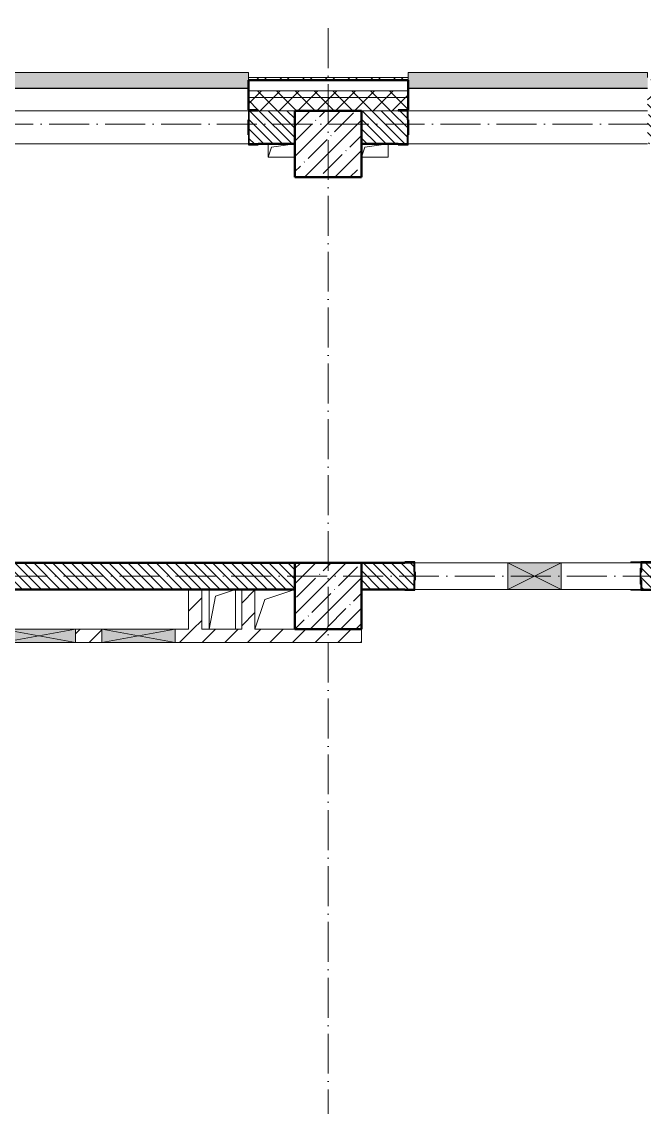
# Model space of a CAD drawing. Header units: millimetres. Extents: x 2294 to 908349, y -83289 to 219220.
# Drawn here: x 67860 to 72538, y 8011 to 16176 of the extents above; entities that cross this region are included whole.
import ezdxf

# ---------------------------------------------------------------- set-up
doc = ezdxf.new("R2010")
doc.units = ezdxf.units.MM
doc.linetypes.add('50_200_ШТРИХ_1Т_ш5_п1_п1_', pattern=[700, 500, -100, 0, -100])
for name, color, linetype, lineweight in [('A-DETL-GENF-OTLN', 7, 'Continuous', 9), ('A-FLOR-____-OTLN', 7, 'Continuous', 9), ('A-GENM-____-MCUT', 7, 'Continuous', 25), ('A-GENM-____-OTLN', 7, 'Continuous', 9), ('A-GENM-____-OTLN-1', 7, 'Continuous', 25), ('A-GLAZ-____-OTLN', 7, 'Continuous', 9), ('A-WALL-____-MCUT-2', 7, 'Continuous', 50), ('A-WALL-____-MCUT-3', 7, 'Continuous', 9), ('A-WALL-____-OTLN', 7, 'Continuous', 9), ('A-WALL-____-PATT-1', 7, 'Continuous', 9), ('A-WALL-FNSH-MCUT-1', 7, 'Continuous', 9), ('I-WALL-____-OTLN', 7, 'Continuous', 9), ('S-COLS-____-MCUT', 7, 'Continuous', 50), ('S-COLS-____-OTLN', 7, 'Continuous', 9), ('S-GRID-____-OTLN-1', 7, '50_200_ШТРИХ_1Т_ш5_п1_п1_', 9)]:
    doc.layers.add(name, color=color, linetype=linetype, lineweight=lineweight)
doc.layers.add('A-GLAZ-____-OTLN-1', color=7, linetype='Continuous', lineweight=9, true_color=0xc0c0c0)
pattern_1 = [(45, (7562.79, 6025.28), (-70.71068, 70.71068), []), (135, (7562.79, 6025.28), (-70.71068, -70.71068), [])]
pattern_2 = [(135, (7562.787, 6025.276), (-35.35534, -35.35534), [])]
pattern_3 = [(45, (7562.79, 6025.28), (-84.85281, 84.85281), [])]

# ---------------------------------------------------------------- blocks, each defined once
blk = doc.blocks.new('BSC_Колонна _Прямоугольная - 500х500-V92-АР1_План отверстий 2 этажа в осях 1-64_А-ГГ')
at = {"layer": 'S-COLS-____-OTLN'}
h = blk.add_hatch(dxfattribs=at)
h.set_pattern_fill('FP_121', color=256, style=0, pattern_type=2)
h.set_pattern_definition([(45, (-62600, -5831.04), (-114.04925, 114.04925), []), (45, (-62485.95, -5831.04), (-114.04925, 114.04925), [201.613, -40.323, 3.353, -36.97])])
h.paths.add_polyline_path([(-250, -250), (250, -250), (250, 250), (-250, 250)], flags=0)
at = {"layer": 'S-COLS-____-MCUT'}
for p, q in [((250, 250), (-250, 250)), ((-250, 250), (-250, -250)), ((250, -250), (250, 250)), ((-250, -250), (250, -250))]:
    blk.add_line(p, q, dxfattribs=at)
blk = doc.blocks.new('BSC_Колонна _Прямоугольная - 500х500-V97-АР1_План отверстий 2 этажа в осях 1-64_А-ГГ')
at = {"layer": 'S-COLS-____-OTLN'}
h = blk.add_hatch(dxfattribs=at)
h.set_pattern_fill('FP_126', color=256, style=0, pattern_type=2)
h.set_pattern_definition([(45, (-62600, -9231.04), (-114.04925, 114.04925), []), (45, (-62485.95, -9231.04), (-114.04925, 114.04925), [201.613, -40.323, 3.353, -36.97])])
h.paths.add_polyline_path([(-250, -250), (250, -250), (250, 250), (-250, 250), (-250, 104.8)], flags=0)
at = {"layer": 'S-COLS-____-MCUT'}
for p, q in [((250, 250), (-250, 250)), ((-250, 250), (-250, -250)), ((250, -250), (250, 250)), ((-250, -250), (250, -250))]:
    blk.add_line(p, q, dxfattribs=at)
blk = doc.blocks.new('Фахверк_СКБ_Уголок - 250_2700-27497298-АР1_План отверстий 2 этажа в осях 1-64_А-ГГ')
at = {"layer": 'A-GENM-____-MCUT'}
for p, q in [((200, 181), (125, 181)), ((125, 181), (125, 106)), ((131, 106), (131, 175)), ((131, 175), (200, 175)), ((200, 175), (200, 181)), ((125, 106), (131, 106)), ((131, -6), (125, -6)), ((125, -6), (125, -81)), ((125, -81), (200, -81)), ((131, -75), (131, -6)), ((200, -75), (131, -75)), ((200, -81), (200, -75))]:
    blk.add_line(p, q, dxfattribs=at)
blk = doc.blocks.new('Фахверк_СКБ_Уголок - 200_3960-28268576-АР1_План отверстий 2 этажа в осях 1-64_А-ГГ')
at = {"layer": 'A-GENM-____-MCUT'}
for p, q in [((200, 156), (125, 156)), ((125, 156), (125, 81)), ((131, 81), (131, 150)), ((131, 150), (200, 150)), ((200, 150), (200, 156)), ((125, 81), (131, 81)), ((131, 19), (125, 19)), ((125, 19), (125, -56)), ((131, -50), (131, 19)), ((125, -56), (200, -56)), ((200, -50), (131, -50)), ((200, -56), (200, -50))]:
    blk.add_line(p, q, dxfattribs=at)
blk = doc.blocks.new('154_Стойка_СКБ_Уголок - СМ-2480_200-28346303-АР1_План отверстий 2 этажа в осях 1-64_А-ГГ')
at = {"layer": 'A-GENM-____-MCUT'}
for p, q in [((125, 156), (125, 81)), ((200, 156), (125, 156)), ((131, 81), (131, 150)), ((131, 150), (200, 150)), ((200, 150), (200, 156)), ((125, 81), (131, 81)), ((131, 19), (125, 19)), ((125, 19), (125, -56)), ((131, -50), (131, 19)), ((125, -56), (200, -56)), ((200, -50), (131, -50)), ((200, -56), (200, -50))]:
    blk.add_line(p, q, dxfattribs=at)
blk = doc.blocks.new('Стойка_Влож_Полоса боковая - Полоса-28213942-АР1_План отверстий 2 этажа в осях 1-64_А-ГГ')
at = {"layer": 'A-GENM-____-OTLN'}
for p, q in [((-5, 60), (0, 60)), ((-5, -60), (-5, 60)), ((0, 31), (0, -31)), ((0, -60), (-5, -60))]:
    blk.add_line(p, q, dxfattribs=at)
blk = doc.blocks.new('Стойка_Влож_Уголок_Опорный - Уголок-28213941-АР1_План отверстий 2 этажа в осях 1-64_А-ГГ')
at = {"layer": 'A-GENM-____-OTLN'}
for p, q in [((-212, -6), (-212, 0)), ((0, 0), (0, -6)), ((-212, -75), (-212, -6)), ((-212, -6), (-206, -6)), ((-212, -75), (-206, -75)), ((-6, -6), (0, -6)), ((-6, -75), (0, -75)), ((0, -6), (0, -75))]:
    blk.add_line(p, q, dxfattribs=at)
blk = doc.blocks.new('AR_Отверстие прямоугольное _в плите_ - AR_Отверстие прямоугольное _в плите_-V165-АР1_План отверстий 2 этажа в осях 1-64_А-ГГ')
at = {"layer": 'A-GENM-____-OTLN'}
for p, q in [((-100, 50), (-100, -50)), ((-100, -50), (-75, 25)), ((-75, 25), (100, 50)), ((-100, -50), (100, -50))]:
    blk.add_line(p, q, dxfattribs=at)
blk = doc.blocks.new('AR_Отверстие прямоугольное _в плите_ - AR_Отверстие прямоугольное _в плите_-V166-АР1_План отверстий 2 этажа в осях 1-64_А-ГГ')
at = {"layer": 'A-GENM-____-OTLN'}
for p, q in [((-100, -50), (-75, 25)), ((-75, 25), (100, 50)), ((100, -50), (100, 50)), ((-100, -50), (100, -50))]:
    blk.add_line(p, q, dxfattribs=at)
blk = doc.blocks.new('AR_Отверстие прямоугольное _в плите_ - AR_Отверстие прямоугольное _в плите_-V180-АР1_План отверстий 2 этажа в осях 1-64_А-ГГ')
at = {"layer": 'A-GENM-____-OTLN'}
for p, q in [((-100, 150), (-100, -150)), ((-100, -150), (-50, 100)), ((-50, 100), (100, 150)), ((100, -150), (100, 150))]:
    blk.add_line(p, q, dxfattribs=at)
blk = doc.blocks.new('AR_Отверстие прямоугольное _в плите_ - AR_Отверстие прямоугольное _в плите_-30459338-АР1_План отверстий 2 этажа в осях 1-64_А-ГГ')
at = {"layer": 'A-GENM-____-OTLN'}
for p, q in [((-75, 75), (150, 150)), ((-150, -150), (-75, 75))]:
    blk.add_line(p, q, dxfattribs=at)
blk = doc.blocks.new('Отлив_СКБ - Отлив витража_120_НВФ-31885689-АР1_План отверстий 2 этажа в осях 1-64_А-ГГ')
at = {"layer": 'A-GLAZ-____-OTLN-1'}
for points in [[(1800, 2), (1800, 120), (0, 120), (0, 2), (1103.1, 2)], [(1103.1, 0), (1800, 0), (1800, 2), (0, 2), (0, 0)]]:
    blk.add_hatch(color=256, dxfattribs=at).paths.add_polyline_path(points, flags=0)
at = {"layer": 'A-GLAZ-____-OTLN'}
for p, q in [((0, 83), (0, 120)), ((1800, 120), (0, 120)), ((1800, 120), (1800, 83)), ((0, 2), (1800, 2)), ((1800, 0), (0, 0))]:
    blk.add_line(p, q, dxfattribs=at)
blk = doc.blocks.new('AR_Отверстие прямоугольное _в стене_ - AR_Отверстие прямоугольное _в стене__ОВ-36865589-АР1_План отверстий 2 этажа в осях 1-64_А-ГГ')
at = {"layer": 'A-GLAZ-____-OTLN'}
blk.add_hatch(color=256, dxfattribs=at).paths.add_polyline_path([(275, -50), (275, 50), (-275, 50), (-275, -50)], flags=0)
at = {"layer": 'A-DETL-GENF-OTLN'}
for p, q in [((-275, -50), (-275, 50)), ((-275, 50), (275, 50)), ((275, 50), (-275, -50)), ((-275, 50), (275, -50)), ((275, 50), (-275, 50)), ((-275, 50), (-275, -50)), ((275, 50), (275, -50)), ((275, -50), (275, 50)), ((275, -50), (-275, -50)), ((-275, -50), (275, -50))]:
    blk.add_line(p, q, dxfattribs=at)
blk = doc.blocks.new('AR_Отверстие прямоугольное _в стене__БезПР - AR_Отверстие прямоугольное _в стене__БезПР-36789180-АР1_План отверстий 2 этажа в осях 1-64_А-ГГ')
at = {"layer": 'A-GLAZ-____-OTLN'}
blk.add_hatch(color=256, dxfattribs=at).paths.add_polyline_path([(275, -50), (275, 50), (-275, 50), (-275, -50)], flags=0)
at = {"layer": 'A-DETL-GENF-OTLN'}
for p, q in [((-275, -50), (-275, 50)), ((-275, 50), (275, 50)), ((275, 50), (-275, -50)), ((-275, 50), (275, -50)), ((275, 50), (-275, 50)), ((-275, 50), (-275, -50)), ((275, 50), (275, -50)), ((275, -50), (275, 50)), ((275, -50), (-275, -50)), ((-275, -50), (275, -50))]:
    blk.add_line(p, q, dxfattribs=at)
at = {"layer": 'A-GLAZ-____-OTLN'}
blk.add_line((275, 50), (-275, 50), dxfattribs=at)
blk = doc.blocks.new('AR_Отверстие прямоугольное _в стене__БезПР - AR_Отверстие прямоугольное _в стене__БезПР-36428632-АР1_План отверстий 2 этажа в осях 1-64_А-ГГ')
at = {"layer": 'A-GLAZ-____-OTLN'}
blk.add_hatch(color=256, dxfattribs=at).paths.add_polyline_path([(-200, -100), (200, -100), (200, 100), (-200, 100)], flags=0)
at = {"layer": 'A-DETL-GENF-OTLN'}
for p, q in [((-200, -100), (-200, 100)), ((-200, 100), (200, 100)), ((200, 100), (-200, -100)), ((-200, 100), (200, -100)), ((200, 100), (-200, 100)), ((-200, 100), (-200, -100)), ((200, 100), (200, -100)), ((200, -100), (200, 100)), ((200, -100), (-200, -100)), ((-200, -100), (200, -100))]:
    blk.add_line(p, q, dxfattribs=at)
at = {"layer": 'A-GLAZ-____-OTLN'}
blk.add_line((200, 100), (-200, 100), dxfattribs=at)
blk = doc.blocks.new('2floor')
at = {"layer": 'A-WALL-____-PATT-1'}
h = blk.add_hatch(dxfattribs=at)
h.set_pattern_fill('FP_3', color=256, style=0, pattern_type=2)
h.set_pattern_definition([(45, (7562.79, 6025.28), (-85.53659, 85.53659), []), (45, (7619.81, 6025.28), (-85.53659, 85.53659), [])])
h.paths.add_polyline_path([(79427.8, 15736.3), (79427.8, 15756.3), (75562.8, 15756.3), (75562.8, 15736.3), (78247.7, 15736.3)], flags=0)
h.paths.add_polyline_path([(73762.8, 15736.3), (73762.8, 15756.3), (72562.8, 15756.3), (72562.8, 15736.3), (72945.3, 15736.3)], flags=0)
h.paths.add_polyline_path([(70762.8, 15736.3), (70762.8, 15756.3), (69562.8, 15756.3), (69562.8, 15736.3), (70294.1, 15736.3)], flags=0)
h.paths.add_polyline_path([(66759.2, 15736.3), (67762.8, 15736.3), (67762.8, 15756.3), (66562.8, 15756.3), (66562.8, 15736.3)], flags=0)
h.paths.add_polyline_path([(64108, 15736.3), (64762.8, 15736.3), (64762.8, 15756.3), (63562.8, 15756.3), (63562.8, 15736.3)], flags=0)
h.paths.add_polyline_path([(61762.8, 15736.3), (61762.8, 15756.3), (60562.8, 15756.3), (60562.8, 15736.3), (60573, 15736.3)], flags=0)
h.paths.add_polyline_path([(58762.8, 15736.3), (58762.8, 15756.3), (57562.8, 15756.3), (57562.8, 15736.3), (57921.8, 15736.3)], flags=0)
h.paths.add_polyline_path([(52762.8, 15736.3), (52762.8, 15756.3), (51562.8, 15756.3), (51562.8, 15736.3), (51735.7, 15736.3)], flags=0)
h.paths.add_polyline_path([(54562.8, 15736.3), (55762.8, 15736.3), (55762.8, 15756.3), (54562.8, 15756.3)], flags=0)
h.paths.add_polyline_path([(48562.8, 15736.3), (49762.8, 15736.3), (49762.8, 15756.3), (48562.8, 15756.3)], flags=0)
h.paths.add_polyline_path([(45897.8, 15736.3), (46762.8, 15736.3), (46762.8, 15756.3), (45897.8, 15756.3)], flags=0)
h = blk.add_hatch(dxfattribs=at)
h.set_pattern_fill('FP_1', color=256, style=0, pattern_type=2)
h.set_pattern_definition(pattern_1)
h.paths.add_polyline_path([(81912.8, 15606.3), (81912.8, 15656.3), (75562.8, 15656.3), (75562.8, 15606.3), (81782.6, 15606.3)], flags=0)
h.paths.add_polyline_path([(72945.3, 15606.3), (73762.8, 15606.3), (73762.8, 15656.3), (72562.8, 15656.3), (72562.8, 15606.3)], flags=0)
h.paths.add_polyline_path([(70762.8, 15606.3), (70762.8, 15656.3), (69562.8, 15656.3), (69562.8, 15606.3), (70294.1, 15606.3)], flags=0)
h.paths.add_polyline_path([(67762.8, 15606.3), (67762.8, 15656.3), (66562.8, 15656.3), (66562.8, 15606.3), (67642.9, 15606.3)], flags=0)
h.paths.add_polyline_path([(64762.8, 15606.3), (64762.8, 15656.3), (63562.8, 15656.3), (63562.8, 15606.3), (64108, 15606.3)], flags=0)
h.paths.add_polyline_path([(60562.8, 15606.3), (61762.8, 15606.3), (61762.8, 15656.3), (60562.8, 15656.3)], flags=0)
h.paths.add_polyline_path([(57562.8, 15606.3), (58762.8, 15606.3), (58762.8, 15656.3), (57562.8, 15656.3)], flags=0)
h.paths.add_polyline_path([(55270.6, 15606.3), (55762.8, 15606.3), (55762.8, 15656.3), (54562.8, 15656.3), (54562.8, 15606.3)], flags=0)
h.paths.add_polyline_path([(52762.8, 15606.3), (52762.8, 15656.3), (51562.8, 15656.3), (51562.8, 15606.3), (51735.7, 15606.3)], flags=0)
h.paths.add_polyline_path([(49762.8, 15606.3), (49762.8, 15656.3), (48562.8, 15656.3), (48562.8, 15606.3), (49084.5, 15606.3)], flags=0)
h.paths.add_polyline_path([(45362.8, 15606.3), (46762.8, 15606.3), (46762.8, 15656.3), (45362.8, 15656.3)], flags=0)
h.paths.add_polyline_path([(43562.8, 15606.3), (43562.8, 15656.3), (42362.8, 15656.3), (42362.8, 15606.3), (42898.4, 15606.3)], flags=0)
h.paths.add_polyline_path([(34562.8, 15606.3), (34562.8, 15656.3), (31392.8, 15656.3), (31392.8, 15606.3), (32293.6, 15606.3)], flags=0)
h = blk.add_hatch(dxfattribs=at)
h.set_pattern_fill('FP_1', color=256, style=0, pattern_type=2)
h.set_pattern_definition(pattern_1)
h.paths.add_polyline_path([(81912.8, 15506.3), (81912.8, 15606.3), (75562.8, 15606.3), (75562.8, 15512.3), (75637.8, 15512.3), (75637.8, 15506.3), (81782.6, 15506.3)], flags=0)
h.paths.add_polyline_path([(72945.3, 15506.3), (73687.8, 15506.3), (73687.8, 15512.3), (73762.8, 15512.3), (73762.8, 15606.3), (72562.8, 15606.3), (72562.8, 15512.3), (72637.8, 15512.3), (72637.8, 15506.3)], flags=0)
h.paths.add_polyline_path([(70687.8, 15506.3), (70687.8, 15512.3), (70762.8, 15512.3), (70762.8, 15606.3), (69562.8, 15606.3), (69562.8, 15512.3), (69637.8, 15512.3), (69637.8, 15506.3), (70412.8, 15506.3)], flags=0)
h.paths.add_polyline_path([(66912.8, 15506.3), (67687.8, 15506.3), (67687.8, 15512.3), (67762.8, 15512.3), (67762.8, 15606.3), (66562.8, 15606.3), (66562.8, 15512.3), (66637.8, 15512.3), (66637.8, 15506.3), (66759.2, 15506.3)], flags=0)
h.paths.add_polyline_path([(64108, 15506.3), (64687.8, 15506.3), (64687.8, 15512.3), (64762.8, 15512.3), (64762.8, 15606.3), (63562.8, 15606.3), (63562.8, 15512.3), (63637.8, 15512.3), (63637.8, 15506.3)], flags=0)
h.paths.add_polyline_path([(61412.8, 15506.3), (61687.8, 15506.3), (61687.8, 15512.3), (61762.8, 15512.3), (61762.8, 15606.3), (60562.8, 15606.3), (60562.8, 15512.3), (60637.8, 15512.3), (60637.8, 15506.3), (60912.8, 15506.3)], flags=0)
h.paths.add_polyline_path([(58412.8, 15506.3), (58687.8, 15506.3), (58687.8, 15512.3), (58762.8, 15512.3), (58762.8, 15606.3), (57562.8, 15606.3), (57562.8, 15512.3), (57637.8, 15512.3), (57637.8, 15506.3), (57921.8, 15506.3)], flags=0)
h.paths.add_polyline_path([(55687.8, 15506.3), (55687.8, 15512.3), (55762.8, 15512.3), (55762.8, 15606.3), (54562.8, 15606.3), (54562.8, 15512.3), (54637.8, 15512.3), (54637.8, 15506.3), (55270.6, 15506.3)], flags=0)
h.paths.add_polyline_path([(52687.8, 15506.3), (52687.8, 15512.3), (52762.8, 15512.3), (52762.8, 15606.3), (51562.8, 15606.3), (51562.8, 15512.3), (51637.8, 15512.3), (51637.8, 15506.3), (52412.8, 15506.3)], flags=0)
h.paths.add_polyline_path([(48637.8, 15506.3), (49687.8, 15506.3), (49687.8, 15512.3), (49762.8, 15512.3), (49762.8, 15606.3), (48562.8, 15606.3), (48562.8, 15512.3), (48637.8, 15512.3)], flags=0)
h.paths.add_polyline_path([(46412.8, 15506.3), (46687.8, 15506.3), (46687.8, 15512.3), (46762.8, 15512.3), (46762.8, 15606.3), (45362.8, 15606.3), (45362.8, 15506.3), (45862.8, 15506.3)], flags=0)
h.paths.add_polyline_path([(42898.4, 15506.3), (43487.8, 15506.3), (43487.8, 15512.3), (43562.8, 15512.3), (43562.8, 15606.3), (42362.8, 15606.3), (42362.8, 15506.3), (42862.8, 15506.3)], flags=0)
h.paths.add_polyline_path([(34487.8, 15506.3), (34487.8, 15512.3), (34562.8, 15512.3), (34562.8, 15606.3), (31392.8, 15606.3), (31392.8, 15506.3), (33862.8, 15506.3)], flags=0)
h = blk.add_hatch(dxfattribs=at)
h.set_pattern_fill('FP_6', color=256, style=0, pattern_type=2)
h.set_pattern_definition(pattern_2)
h.paths.add_polyline_path([(69912.8, 15256.3), (69912.8, 15506.3), (69568.8, 15506.3), (69568.8, 15437.3), (69562.8, 15437.3), (69562.8, 15325.3), (69568.8, 15325.3), (69568.8, 15256.3), (69637.8, 15256.3)], flags=0)
h.paths.add_polyline_path([(67756.8, 15256.3), (67756.8, 15325.3), (67762.8, 15325.3), (67762.8, 15437.3), (67756.8, 15437.3), (67756.8, 15506.3), (67412.8, 15506.3), (67412.8, 15256.3), (67687.8, 15256.3)], flags=0)
h = blk.add_hatch(dxfattribs=at)
h.set_pattern_fill('FP_6', color=256, style=0, pattern_type=2)
h.set_pattern_definition(pattern_2)
h.paths.add_polyline_path([(75568.8, 15256.3), (75912.8, 15256.3), (75912.8, 15506.3), (75568.8, 15506.3), (75568.8, 15437.3), (75562.8, 15437.3), (75562.8, 15325.3), (75568.8, 15325.3), (75568.8, 15260.6)], flags=0)
h.paths.add_polyline_path([(73687.8, 15256.3), (73756.8, 15256.3), (73756.8, 15325.3), (73762.8, 15325.3), (73762.8, 15437.3), (73756.8, 15437.3), (73756.8, 15506.3), (72568.8, 15506.3), (72568.8, 15437.3), (72562.8, 15437.3), (72562.8, 15325.3), (72568.8, 15325.3), (72568.8, 15256.3), (72945.3, 15256.3)], flags=0)
h.paths.add_polyline_path([(70687.8, 15256.3), (70756.8, 15256.3), (70756.8, 15325.3), (70762.8, 15325.3), (70762.8, 15437.3), (70756.8, 15437.3), (70756.8, 15506.3), (70412.8, 15506.3), (70412.8, 15256.3)], flags=0)
h = blk.add_hatch(dxfattribs=at)
h.set_pattern_fill('FP_6', color=256, style=0, pattern_type=2)
h.set_pattern_definition(pattern_2)
h.paths.add_polyline_path([(69912.8, 11906.3), (69912.8, 12106.3), (67412.8, 12106.3), (67412.8, 11906.3), (67642.9, 11906.3)], flags=0)
h = blk.add_hatch(dxfattribs=at)
h.set_pattern_fill('FP_6', color=256, style=0, pattern_type=2)
h.set_pattern_definition(pattern_2)
h.paths.add_polyline_path([(75812.8, 11906.3), (75912.8, 11906.3), (75912.8, 12106.3), (75812.8, 12106.3), (75812.8, 11912.2)], flags=0)
h.paths.add_polyline_path([(75312.8, 11906.3), (75312.8, 12106.3), (72518.8, 12106), (72518.8, 12037.3), (72512.8, 12037.3), (72512.8, 11975.3), (72518.8, 11975.3), (72518.8, 11906.3), (74712.7, 11906.3)], flags=0)
h.paths.add_polyline_path([(70737.8, 11906.3), (70806.8, 11906.3), (70806.8, 11975.3), (70812.8, 11975.3), (70812.8, 12037.3), (70806.8, 12037.3), (70806.8, 12106.3), (70412.8, 12106.3), (70412.8, 11906.3)], flags=0)
h = blk.add_hatch(dxfattribs=at)
h.set_pattern_fill('FP_4', color=256, style=0, pattern_type=2)
h.set_pattern_definition(pattern_3)
h.paths.add_polyline_path([(69212.8, 11606.3), (69212.8, 11906.3), (69112.8, 11906.3), (69112.8, 11606.3)], flags=0)
h = blk.add_hatch(dxfattribs=at)
h.set_pattern_fill('FP_4', color=256, style=0, pattern_type=2)
h.set_pattern_definition(pattern_3)
h.paths.add_polyline_path([(69612.8, 11606.3), (69612.8, 11906.3), (69512.8, 11906.3), (69512.8, 11606.3)], flags=0)
h = blk.add_hatch(dxfattribs=at)
h.set_pattern_fill('FP_4', color=256, style=0, pattern_type=2)
h.set_pattern_definition(pattern_3)
h.paths.add_polyline_path([(70412.8, 11506.3), (70412.8, 11606.3), (69012.8, 11606.3), (69012.8, 11506.3), (69912.8, 11506.3)], flags=0)
h.paths.add_polyline_path([(68462.8, 11506.3), (68462.8, 11606.3), (68262.8, 11606.3), (68262.8, 11506.3)], flags=0)
h.paths.add_polyline_path([(67712.8, 11506.3), (67712.8, 11606.3), (67412.8, 11606.3), (67412.8, 11506.3), (67642.9, 11506.3)], flags=0)
at = {"layer": 'A-FLOR-____-OTLN'}
for p, q in [((69267.2, 11606.3), (69267.2, 11906.3)), ((69467.2, 11906.3), (69467.2, 11606.3))]:
    blk.add_line(p, q, dxfattribs=at)
at = {"layer": 'A-WALL-____-MCUT-2'}
for p, q in [((70762.8, 15736.3), (69562.8, 15736.3)), ((69562.8, 15736.3), (69562.8, 15512.3)), ((70762.8, 15512.3), (70762.8, 15736.3)), ((69562.8, 15437.3), (69562.8, 15325.3)), ((70762.8, 15325.3), (70762.8, 15437.3)), ((69637.8, 15256.3), (69912.8, 15256.3)), ((70412.8, 15256.3), (70687.8, 15256.3)), ((69912.8, 12106.3), (67412.8, 12106.3)), ((70737.8, 12106.3), (70412.8, 12106.3)), ((70812.8, 11975.3), (70812.8, 12037.3)), ((67412.8, 11906.3), (69912.8, 11906.3)), ((70412.8, 11906.3), (70737.8, 11906.3))]:
    blk.add_line(p, q, dxfattribs=at)
at = {"layer": 'A-WALL-____-MCUT-3'}
for p, q in [((70762.8, 15656.3), (69562.8, 15656.3)), ((70762.8, 15606.3), (69562.8, 15606.3)), ((69637.8, 15506.3), (69912.8, 15506.3)), ((70412.8, 15506.3), (70687.8, 15506.3))]:
    blk.add_line(p, q, dxfattribs=at)
at = {"layer": 'A-WALL-____-OTLN'}
for p, q in [((69562.8, 15506.3), (67762.8, 15506.3)), ((72562.8, 15506.3), (70762.8, 15506.3)), ((69562.8, 15256.3), (67762.8, 15256.3)), ((72562.8, 15256.3), (70762.8, 15256.3))]:
    blk.add_line(p, q, dxfattribs=at)
at = {"layer": 'A-WALL-FNSH-MCUT-1'}
for p, q in [((70762.8, 15756.3), (69562.8, 15756.3)), ((69562.8, 15756.3), (69562.8, 15736.3)), ((69562.8, 15736.3), (69562.8, 15736.3)), ((70762.8, 15736.3), (70762.8, 15756.3)), ((69112.8, 11906.3), (69112.8, 11606.3)), ((69212.8, 11606.3), (69212.8, 11906.3)), ((69512.8, 11906.3), (69512.8, 11606.3)), ((69612.8, 11606.3), (69612.8, 11906.3)), ((68462.8, 11606.3), (68262.8, 11606.3)), ((69112.8, 11606.3), (69012.8, 11606.3)), ((69512.8, 11606.3), (69212.8, 11606.3)), ((69912.8, 11606.3), (69612.8, 11606.3)), ((70412.8, 11506.3), (70412.8, 11606.3)), ((68262.8, 11506.3), (68462.8, 11506.3)), ((69012.8, 11506.3), (70412.8, 11506.3))]:
    blk.add_line(p, q, dxfattribs=at)
at = {"layer": 'I-WALL-____-OTLN'}
for p, q in [((70812.8, 12106.3), (71512.8, 12106.3)), ((71912.8, 12106.3), (72512.8, 12106.3)), ((71512.8, 11906.3), (70812.8, 11906.3)), ((72512.8, 11906.3), (71912.8, 11906.3))]:
    blk.add_line(p, q, dxfattribs=at)
at = {"layer": 'A-GENM-____-OTLN'}
for name, p in [('AR_Отверстие прямоугольное _в плите_ - AR_Отверстие прямоугольное _в плите_-V165-АР1_План отверстий 2 этажа в осях 1-64_А-ГГ', (69812.8, 15206.3)), ('AR_Отверстие прямоугольное _в плите_ - AR_Отверстие прямоугольное _в плите_-V166-АР1_План отверстий 2 этажа в осях 1-64_А-ГГ', (70512.8, 15206.3)), ('Стойка_Влож_Полоса боковая - Полоса-28213942-АР1_План отверстий 2 этажа в осях 1-64_А-ГГ', (72512.8, 12006.3)), ('AR_Отверстие прямоугольное _в плите_ - AR_Отверстие прямоугольное _в плите_-V180-АР1_План отверстий 2 этажа в осях 1-64_А-ГГ', (69367.2, 11756.3)), ('AR_Отверстие прямоугольное _в плите_ - AR_Отверстие прямоугольное _в плите_-30459338-АР1_План отверстий 2 этажа в осях 1-64_А-ГГ', (69762.8, 11756.3))]:
    blk.add_blockref(name, p, dxfattribs=at)
at = {"layer": 'A-GENM-____-OTLN', "rotation": 269.9999999999995}
blk.add_blockref('Стойка_Влож_Уголок_Опорный - Уголок-28213941-АР1_План отверстий 2 этажа в осях 1-64_А-ГГ', (72512.8, 11900.3), dxfattribs=at)
at = {"layer": 'A-GENM-____-OTLN-1'}
for name, p in [('Фахверк_СКБ_Уголок - 250_2700-27497298-АР1_План отверстий 2 этажа в осях 1-64_А-ГГ', (69437.8, 15331.3)), ('154_Стойка_СКБ_Уголок - СМ-2480_200-28346303-АР1_План отверстий 2 этажа в осях 1-64_А-ГГ', (72387.8, 11956.3))]:
    blk.add_blockref(name, p, dxfattribs=at)
at = {"layer": 'A-GENM-____-OTLN-1', "rotation": 180}
for name, p in [('Фахверк_СКБ_Уголок - 250_2700-27497298-АР1_План отверстий 2 этажа в осях 1-64_А-ГГ', (70887.8, 15431.3)), ('Фахверк_СКБ_Уголок - 200_3960-28268576-АР1_План отверстий 2 этажа в осях 1-64_А-ГГ', (70937.8, 12056.3))]:
    blk.add_blockref(name, p, dxfattribs=at)
at = {"layer": 'A-GLAZ-____-OTLN'}
for name, p in [('Отлив_СКБ - Отлив витража_120_НВФ-31885689-АР1_План отверстий 2 этажа в осях 1-64_А-ГГ', (67762.8, 15673.3)), ('Отлив_СКБ - Отлив витража_120_НВФ-31885689-АР1_План отверстий 2 этажа в осях 1-64_А-ГГ', (70762.8, 15673.3)), ('AR_Отверстие прямоугольное _в стене__БезПР - AR_Отверстие прямоугольное _в стене__БезПР-36789180-АР1_План отверстий 2 этажа в осях 1-64_А-ГГ', (67987.8, 11556.3)), ('AR_Отверстие прямоугольное _в стене_ - AR_Отверстие прямоугольное _в стене__ОВ-36865589-АР1_План отверстий 2 этажа в осях 1-64_А-ГГ', (68737.8, 11556.3))]:
    blk.add_blockref(name, p, dxfattribs=at)
at = {"layer": 'A-GLAZ-____-OTLN', "rotation": 180}
blk.add_blockref('AR_Отверстие прямоугольное _в стене__БезПР - AR_Отверстие прямоугольное _в стене__БезПР-36428632-АР1_План отверстий 2 этажа в осях 1-64_А-ГГ', (71712.8, 12006.3), dxfattribs=at)
at = {"layer": 'S-COLS-____-OTLN'}
for name, p in [('BSC_Колонна _Прямоугольная - 500х500-V97-АР1_План отверстий 2 этажа в осях 1-64_А-ГГ', (70162.8, 15256.3)), ('BSC_Колонна _Прямоугольная - 500х500-V92-АР1_План отверстий 2 этажа в осях 1-64_А-ГГ', (70162.8, 11856.3))]:
    blk.add_blockref(name, p, dxfattribs=at)
blk = doc.blocks.new('3osi')
at = {"layer": 'S-GRID-____-OTLN-1', "color": 251, "ltscale": 0.6, "true_color": 0x636466}
for p, q in [((228183.5, 1542.7), (228183.5, 16175.8)), ((269657.9, 15406.3), (161153.7, 15406.3)), ((255902.3, 12006.3), (160914.7, 12006.3))]:
    blk.add_line(p, q, dxfattribs=at)

msp = doc.modelspace()

# ---------------------------------------------------------------- block references
for name, p in [('3osi', (-158020.7, 0)), ('2floor', (0, 0))]:
    msp.add_blockref(name, p)

doc.saveas('drawing.dxf')
